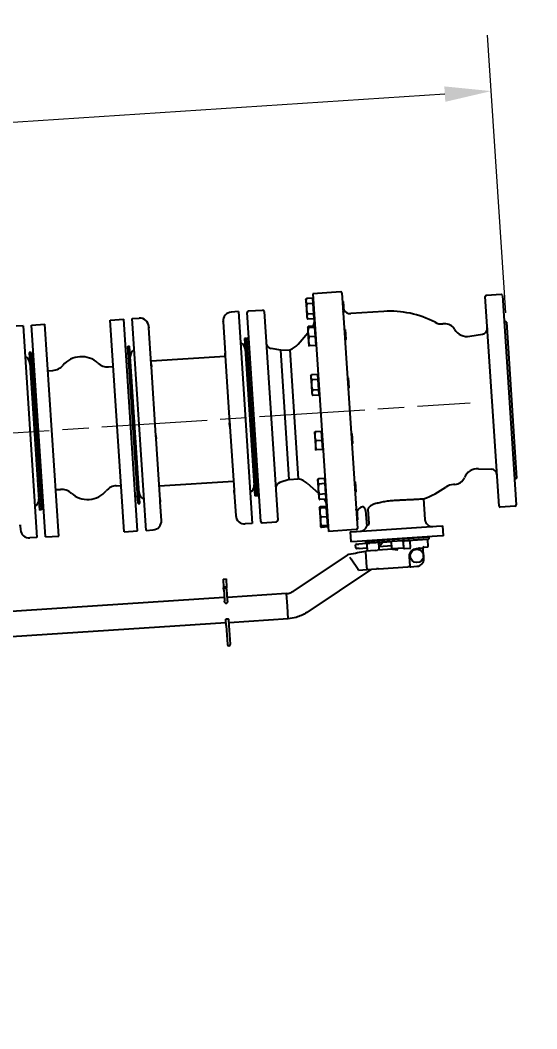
# Model space of a CAD drawing. Header units: millimetres. Extents: x 0 to 14850, y -38768 to 10500.
# Drawn here: x 6157 to 6851, y 245 to 1600 of the extents above; entities that cross this region are included whole.
import ezdxf

# ---------------------------------------------------------------- set-up
doc = ezdxf.new("R2010")
doc.units = ezdxf.units.MM
doc.header["$LTSCALE"] = 25
doc.linetypes.add('CHAIN', pattern=[0.3543, 0.2362, -0.0295, 0.0591, -0.0295])
for name, color, linetype, lineweight in [('Centerline', 7, 'Continuous', 18), ('Dimension', 7, 'Continuous', 18), ('Visible', 7, 'Continuous', 25)]:
    doc.layers.add(name, color=color, linetype=linetype, lineweight=lineweight)
doc.styles.add('Title', font='arial.ttf')
doc.dimstyles.new('Default - Method 2b', dxfattribs={"dimscale": 25, "dimtxt": 3, "dimasz": 2.5, "dimexe": 3, "dimexo": 0.5, "dimgap": 0.7, "dimtad": 0, "dimtoh": 1, "dimdec": 1, "dimrnd": 1e-08, "dimtxsty": 'Title', "dimcen": 0.09, "dimdle": 10, "dimclrd": 256, "dimclre": 256, "dimclrt": 7, "dimadec": 0, "dimazin": 2, "dimtfac": 0.833333, "dimtdec": 1, "dimtmove": 0, "dimatfit": 3, "dimfxl": 1, "dimtolj": 1, "dimlwd": -1, "dimlwe": -1, "dimarcsym": 0})

# ---------------------------------------------------------------- blocks, each defined once
blk = doc.blocks.new('*D49')
at = {"layer": 'Defpoints', "color": 0, "transparency": 16777216}
for p in [(4831.7, 7436.9), (822.5, 7008.3), (6810.5, 6798.7), (3823.4, -38768.2)]:
    blk.add_point(p, dxfattribs=at)
at = {"layer": 'Dimension', "transparency": 16777216}
for p, q in [((821.7, 7020.8), (795.3, 7423.8)), ((6811.3, 6811.2), (6851.4, 7423.8))]:
    blk.add_line(p, q, dxfattribs=at)
blk.add_arc((3823.4, -38768.2), 46216.1, 86.32687, 93.67315, dxfattribs=at)
for points in [[(863.2, 7342.6), (861.9, 7363.4), (800.2, 7349)], [(6784.8, 7363.4), (6783.5, 7342.6), (6846.5, 7349)]]:
    blk.add_solid(points, dxfattribs=at)
at = {"layer": 'Dimension', "color": 7, "transparency": 16777216, "insert": (3778.9, 7465.4), "char_height": 75, "attachment_point": 7, "style": 'Title'}
blk.add_mtext('\\A1;8°', dxfattribs=at)
blk = doc.blocks.new('*D55')
at = {"layer": 'Defpoints', "color": 0, "transparency": 16777216}
for p in [(6790.1, 1504.7), (6810.5, 1194.6), (5123.2, 894.4)]:
    blk.add_point(p, dxfattribs=at)
at = {"layer": 'Dimension', "transparency": 16777216}
for p, q in [((6809.6, 1207), (6785.2, 1579.6)), ((6727.8, 1500.6), (6035.7, 1455.3)), ((5122.4, 906.9), (5085.6, 1468.2)), ((5152.8, 1397.4), (5783.8, 1438.8))]:
    blk.add_line(p, q, dxfattribs=at)
for points in [[(6727.1, 1511), (6728.4, 1490.3), (6790.1, 1504.7)], [(5152.1, 1407.8), (5153.5, 1387), (5090.5, 1393.3)]]:
    blk.add_solid(points, dxfattribs=at)
at = {"layer": 'Dimension', "color": 7, "transparency": 16777216, "insert": (5801.3, 1408.7), "char_height": 75, "attachment_point": 7, "style": 'Title'}
blk.add_mtext('\\A1;1703', dxfattribs=at)

msp = doc.modelspace()

# ---------------------------------------------------------------- linework, layer by layer
at = {"layer": 'Centerline', "linetype": 'CHAIN', "ltscale": 23.990969}
msp.add_line((5418.57, 998.08), (6761.96, 1086.15), dxfattribs=at)
at = {"layer": 'Visible'}
for p, q in [((6587.84, 1235.08), (6550.42, 1232.62)), ((6589.43, 1233.68), (6610.17, 917.36)), ((6540.96, 1224.05), (6541.91, 1225.97)), ((6540.96, 1224.05), (6541.07, 1222.44)), ((6541.07, 1222.44), (6541.75, 1212.07)), ((6550.02, 1226.5), (6541.91, 1225.97)), ((6550.47, 1219.59), (6542.36, 1219.05)), ((6550.02, 1226.5), (6550.47, 1219.59)), ((6550.21, 1223.65), (6551, 1223.7)), ((6550.42, 1232.62), (6571.35, 913.31)), ((6550.47, 1219.59), (6551.38, 1205.76)), ((6591.2, 1222.1), (6590.13, 1223.03)), ((6591.2, 1222.1), (6592.08, 1208.58)), ((6800.61, 947.38), (6782.17, 1228.77)), ((6803.52, 1231.68), (6783.57, 1230.37)), ((6805.12, 1230.28), (6823.57, 948.88)), ((6450.28, 1208.52), (6440.8, 1207.9)), ((6450.28, 1208.52), (6468.92, 924.13)), ((6480.27, 926.88), (6461.89, 1207.28)), ((6463.75, 1209.4), (6482.71, 1210.65)), ((6484.84, 1208.78), (6503.22, 928.38)), ((6541.75, 1212.07), (6542.43, 1201.7)), ((6551.38, 1205.76), (6543.27, 1205.23)), ((6551.38, 1205.76), (6551.83, 1198.85)), ((6592.08, 1208.58), (6591.39, 1207.79)), ((6645.68, 1208.8), (6601.28, 1205.89)), ((6278.15, 1197.24), (6296.11, 1198.41)), ((6296.79, 912.85), (6278.15, 1197.24)), ((6314.76, 914.02), (6296.11, 1198.41)), ((6307.59, 1199.17), (6317.07, 1199.79)), ((6326.23, 914.78), (6307.59, 1199.17)), ((6429.61, 1195.14), (6429.62, 1195.01)), ((6429.64, 1194.71), (6429.62, 1195.01)), ((6429.64, 1194.71), (6432.39, 1152.84)), ((6542.43, 1201.7), (6542.53, 1200.1)), ((6542.53, 1200.1), (6543.72, 1198.31)), ((6551.83, 1198.85), (6543.72, 1198.31)), ((6551.65, 1201.7), (6552.44, 1201.75)), ((6727.11, 1192.09), (6725.16, 1191.97)), ((6810.47, 1194.55), (6807.36, 1196.08)), ((6810.47, 1194.55), (6824.2, 985)), ((6160.9, 1189.55), (6151.42, 1188.93)), ((6160.9, 1189.55), (6179.55, 905.16)), ((6172.38, 1190.3), (6190.34, 1191.48)), ((6191.02, 905.91), (6172.38, 1190.3)), ((6208.98, 907.09), (6190.34, 1191.48)), ((6329.89, 1187.6), (6329.83, 1188.6)), ((6329.89, 1187.6), (6329.94, 1186.91)), ((6333.12, 1138.34), (6329.94, 1186.91)), ((6530.56, 1164.75), (6543.85, 1179.92)), ((6543.42, 1186.6), (6544.36, 1188.52)), ((6543.42, 1186.6), (6543.81, 1180.61)), ((6543.81, 1180.61), (6544.59, 1168.64)), ((6550.75, 1188.94), (6544.36, 1188.52)), ((6552.6, 1187.2), (6544.48, 1186.67)), ((6552.6, 1187.2), (6553.38, 1175.22)), ((6552.66, 1186.2), (6553.46, 1186.25)), ((6593.65, 1184.65), (6592.59, 1185.58)), ((6593.65, 1184.65), (6594.54, 1171.13)), ((6461.15, 1172.66), (6458.66, 1172.49)), ((6458.66, 1172.49), (6472.52, 960.95)), ((6461.15, 1172.66), (6475.02, 961.11)), ((6461.22, 1171.66), (6464.1, 1173.58)), ((6544.59, 1168.64), (6544.99, 1162.65)), ((6553.38, 1175.22), (6545.27, 1174.69)), ((6553.38, 1175.22), (6554.17, 1163.25)), ((6594.54, 1171.13), (6593.61, 1170.08)), ((6761.45, 1175.41), (6778.28, 1178.26)), ((6171.77, 1153.69), (6169.28, 1153.52)), ((6169.28, 1153.52), (6183.15, 941.98)), ((6171.77, 1153.69), (6185.64, 942.14)), ((6299.15, 1152.01), (6302.15, 1152.21)), ((6301.49, 1162.19), (6303.99, 1162.35)), ((6315.36, 950.64), (6301.49, 1162.19)), ((6317.86, 950.81), (6303.99, 1162.35)), ((6432.62, 1149.24), (6432.39, 1152.84)), ((6507.3, 1156.64), (6494.17, 1159.02)), ((6507.3, 1156.64), (6519.4, 1157.43)), ((6518.68, 983.01), (6507.3, 1156.64)), ((6519.4, 1157.43), (6530.78, 983.81)), ((6554.17, 1163.25), (6546.05, 1162.72)), ((6554.1, 1164.25), (6554.9, 1164.3)), ((6172.43, 1143.71), (6175.42, 1143.9)), ((6332.86, 1142.35), (6432.64, 1148.89)), ((6333.12, 1138.34), (6333.37, 1134.5)), ((6432.62, 1149.24), (6438.53, 1059.16)), ((6194.43, 1129.11), (6200.91, 1129.54)), ((6275.75, 1134.45), (6282.24, 1134.87)), ((6339.42, 1042.24), (6333.37, 1134.5)), ((6547.67, 1121.73), (6548.62, 1123.66)), ((6547.67, 1121.73), (6547.77, 1120.13)), ((6547.77, 1120.13), (6548.45, 1109.76)), ((6556.73, 1124.19), (6548.62, 1123.66)), ((6557.18, 1117.28), (6549.07, 1116.74)), ((6556.73, 1124.19), (6557.18, 1117.28)), ((6556.91, 1121.34), (6557.71, 1121.39)), ((6557.18, 1117.28), (6558.09, 1103.45)), ((6597.9, 1119.79), (6596.84, 1120.72)), ((6597.9, 1119.79), (6598.79, 1106.27)), ((6548.45, 1109.76), (6549.13, 1099.39)), ((6549.13, 1099.39), (6549.24, 1097.79)), ((6549.24, 1097.79), (6550.43, 1096)), ((6558.09, 1103.45), (6549.97, 1102.92)), ((6558.09, 1103.45), (6558.54, 1096.53)), ((6558.35, 1099.39), (6559.15, 1099.44)), ((6598.79, 1106.27), (6597.86, 1105.21)), ((6558.54, 1096.53), (6550.43, 1096)), ((6438.84, 1054.37), (6438.53, 1059.16)), ((6438.84, 1054.37), (6444.45, 968.86)), ((6552.58, 1046.84), (6552.97, 1040.85)), ((6561.76, 1047.44), (6553.65, 1046.91)), ((6561.76, 1047.44), (6562.54, 1035.46)), ((6561.82, 1046.44), (6562.62, 1046.49)), ((6602.81, 1044.89), (6601.75, 1045.82)), ((6602.81, 1044.89), (6603.7, 1031.38)), ((6339.42, 1042.24), (6339.73, 1037.49)), ((6345.1, 955.6), (6339.73, 1037.49)), ((6552.97, 1040.85), (6553.75, 1028.88)), ((6562.54, 1035.46), (6554.43, 1034.93)), ((6562.54, 1035.46), (6563.33, 1023.49)), ((6603.7, 1031.38), (6602.77, 1030.31)), ((6553.75, 1028.88), (6554.15, 1022.89)), ((6563.33, 1023.49), (6555.22, 1022.96)), ((6563.26, 1024.49), (6564.06, 1024.54)), ((6773.1, 997.58), (6790.17, 996.95)), ((6343.87, 974.41), (6443.65, 980.95)), ((6518.68, 983.01), (6505.98, 978.94)), ((6518.68, 983.01), (6530.78, 983.81)), ((6542.8, 978), (6557.96, 964.71)), ((6556.83, 981.97), (6557.78, 983.9)), ((6556.83, 981.97), (6556.93, 980.37)), ((6556.93, 980.37), (6557.61, 970)), ((6565.89, 984.43), (6557.78, 983.9)), ((6566.34, 977.52), (6558.23, 976.98)), ((6565.89, 984.43), (6566.34, 977.52)), ((6566.07, 981.58), (6566.87, 981.63)), ((6566.34, 977.52), (6567.25, 963.69)), ((6607.06, 980.03), (6606.01, 980.96)), ((6607.06, 980.03), (6607.95, 966.51)), ((6741.24, 976.56), (6739.29, 976.43)), ((6824.2, 985), (6821.32, 983.08)), ((6204.89, 969.46), (6211.38, 969.88)), ((6286.22, 974.79), (6292.71, 975.21)), ((6444.65, 965.68), (6444.45, 968.86)), ((6444.65, 965.68), (6446.69, 934.7)), ((6474.95, 962.11), (6478.06, 960.57)), ((6557.61, 970), (6558.29, 959.63)), ((6567.25, 963.69), (6559.14, 963.16)), ((6567.25, 963.69), (6567.7, 956.78)), ((6607.95, 966.51), (6607.02, 965.45)), ((6184.99, 952.12), (6187.98, 952.31)), ((6311.71, 960.43), (6314.71, 960.62)), ((6315.36, 950.64), (6317.86, 950.81)), ((6345.1, 955.6), (6345.29, 952.72)), ((6346.9, 928.16), (6345.29, 952.72)), ((6475.02, 961.11), (6472.52, 960.95)), ((6558.29, 959.63), (6558.4, 958.03)), ((6558.4, 958.03), (6559.59, 956.24)), ((6567.7, 956.78), (6559.59, 956.24)), ((6567.51, 959.63), (6568.31, 959.68)), ((6699.26, 957.15), (6701.08, 929.33)), ((6185.64, 942.14), (6183.15, 941.98)), ((6559.28, 944.53), (6560.23, 946.45)), ((6559.28, 944.53), (6559.68, 938.54)), ((6559.68, 938.54), (6560.46, 926.57)), ((6568.34, 946.98), (6560.23, 946.45)), ((6568.46, 945.13), (6560.35, 944.6)), ((6568.34, 946.98), (6568.46, 945.13)), ((6568.46, 945.13), (6569.25, 933.15)), ((6568.53, 944.13), (6569.33, 944.18)), ((6609.52, 942.58), (6608.73, 943.28)), ((6609.52, 942.58), (6610.41, 929.06)), ((6621.36, 941.64), (6622.75, 920.39)), ((6624.32, 942.71), (6625.52, 924.38)), ((6822.17, 947.29), (6802.21, 945.98)), ((6156.97, 920.93), (6156.87, 922.36)), ((6468.92, 924.13), (6459.45, 923.51)), ((6482.4, 925.01), (6501.36, 926.26)), ((6560.46, 926.57), (6560.85, 920.58)), ((6569.25, 933.15), (6561.14, 932.62)), ((6570.03, 921.18), (6561.92, 920.65)), ((6569.25, 933.15), (6570.03, 921.18)), ((6569.97, 922.18), (6570.77, 922.23)), ((6570.03, 921.18), (6570.16, 919.33)), ((6610.41, 929.06), (6609.47, 928)), ((6156.97, 920.93), (6157.31, 915.73)), ((6296.79, 912.85), (6314.76, 914.02)), ((6326.23, 914.78), (6335.71, 915.4)), ((6560.85, 920.58), (6562.04, 918.8)), ((6570.16, 919.33), (6562.04, 918.8)), ((6608.77, 915.76), (6571.35, 913.31)), ((6600.45, 912.71), (6609.24, 913.29)), ((6600.45, 912.71), (6601.34, 899.24)), ((6609.24, 913.29), (6716.4, 920.31)), ((6716.4, 920.31), (6725.19, 920.89)), ((6726.07, 907.42), (6725.19, 920.89)), ((6179.55, 905.16), (6170.07, 904.54)), ((6191.02, 905.91), (6208.98, 907.09)), ((6610.12, 899.82), (6601.34, 899.24)), ((6608.18, 891.17), (6607.92, 895.16)), ((6608.86, 896.22), (6612.07, 896.44)), ((6717.28, 906.84), (6610.12, 899.82)), ((6622.12, 897.09), (6612.07, 896.44)), ((6706.15, 905.57), (6621.33, 900.01)), ((6623.29, 900.68), (6621.33, 900.01)), ((6621.33, 900.01), (6621.49, 897.55)), ((6706.31, 903.11), (6621.49, 897.55)), ((6624.17, 897.23), (6622.12, 897.09)), ((6623.82, 887.18), (6623.24, 896.17)), ((6624.17, 897.23), (6627.16, 897.43)), ((6634.99, 897.94), (6627.16, 897.43)), ((6639.98, 898.27), (6634.99, 897.94)), ((6639.31, 893.21), (6639.05, 897.2)), ((6639.31, 893.21), (6643.97, 898.53)), ((6639.31, 893.21), (6656.28, 894.32)), ((6639.98, 898.27), (6643.97, 898.53)), ((6655.95, 899.31), (6643.97, 898.53)), ((6646.94, 899.22), (6646.97, 898.72)), ((6656.5, 890.83), (6655.92, 899.81)), ((6672.47, 891.88), (6671.88, 900.86)), ((6673.01, 900.43), (6671.91, 900.36)), ((6672.6, 891.38), (6672.08, 899.37)), ((6680, 900.89), (6673.01, 900.43)), ((6684.52, 901.19), (6680, 900.89)), ((6680.86, 901.45), (6680.9, 900.95)), ((6681.59, 891.97), (6681.06, 899.96)), ((6697.86, 902.06), (6684.52, 901.19)), ((6703.7, 902.44), (6697.86, 902.06)), ((6704.12, 905.98), (6706.15, 905.57)), ((6705.28, 893.53), (6704.76, 901.51)), ((6706.15, 905.57), (6706.31, 903.11)), ((6726.07, 907.42), (6717.28, 906.84)), ((6596.34, 881.54), (6523.28, 832.72)), ((6612.46, 890.45), (6609.25, 890.24)), ((6612.46, 890.45), (6622.51, 891.11)), ((6634.07, 887.86), (6621.68, 887.04)), ((6621.74, 886.16), (6621.68, 887.04)), ((6621.74, 886.05), (6621.74, 886.16)), ((6623.11, 865.14), (6621.74, 886.05)), ((6622.51, 891.11), (6623.56, 891.18)), ((6634.07, 887.86), (6637.15, 888.06)), ((6657.6, 889.4), (6637.15, 888.06)), ((6639.64, 888.22), (6639.31, 893.21)), ((6671.54, 890.81), (6657.57, 889.9)), ((6672.67, 890.39), (6673.67, 890.45)), ((6673.67, 890.45), (6680.65, 890.91)), ((6680.65, 890.91), (6681.9, 890.99)), ((6685.86, 890.25), (6685.88, 890.25)), ((6689.6, 890.49), (6692.35, 890.67)), ((6698.59, 890.89), (6698.56, 891.35)), ((6698.64, 890.09), (6698.59, 890.89)), ((6699.23, 881.1), (6698.64, 890.09)), ((6699.49, 877.11), (6699.23, 881.1)), ((6699.51, 892.15), (6704.35, 892.46)), ((6601.35, 876.96), (6600.3, 878.55)), ((6601.95, 876.07), (6601.35, 876.96)), ((6611.29, 862.1), (6601.95, 876.07)), ((6681.12, 866.89), (6680.27, 879.86)), ((6629, 862.47), (6542.17, 804.45)), ((6611.79, 861.34), (6611.29, 862.1)), ((6611.79, 861.34), (6623.31, 862.1)), ((6623.25, 863.1), (6623.11, 865.14)), ((6623.31, 862.11), (6623.25, 863.1)), ((6623.31, 862.1), (6635.71, 862.91)), ((6638.78, 863.11), (6635.71, 862.91)), ((6638.78, 863.11), (6677.92, 865.68)), ((6681.19, 865.89), (6677.92, 865.68)), ((6681.19, 865.89), (6681.12, 866.89)), ((6681.19, 865.89), (6682.19, 865.96)), ((6682.19, 865.96), (6690.17, 866.48)), ((6429.74, 849.29), (6433.73, 849.55)), ((6429.74, 849.29), (6430.5, 837.7)), ((6433.73, 849.55), (6434.49, 837.96)), ((6430.7, 834.64), (6430.5, 837.7)), ((6430.7, 834.64), (6431.04, 829.48)), ((6431.04, 829.48), (6431.67, 819.75)), ((6434.69, 834.9), (6434.49, 837.96)), ((6435.03, 829.74), (6434.69, 834.9)), ((6435.66, 820.02), (6435.03, 829.74)), ((6515.18, 829.96), (6435.6, 824.74)), ((6516.3, 812.99), (6515.18, 829.96)), ((6431.11, 824.44), (5929.44, 791.56)), ((6517.41, 796.03), (6516.3, 812.99)), ((6433.34, 790.52), (5931.67, 757.63)), ((6433.83, 786.85), (6433.32, 794.64)), ((6433.83, 786.85), (6435.49, 761.48)), ((6437.82, 787.11), (6437.31, 794.9)), ((6439.48, 761.74), (6437.82, 787.11)), ((6517.41, 796.03), (6437.83, 790.81))]:
    msp.add_line(p, q, dxfattribs=at)
msp.add_circle((6690.25, 880.52), 9, dxfattribs=at)
for centre, radius, start, end in [((6587.94, 1233.58), 1.5, 3.75061, 93.75061), ((6783.66, 1228.87), 1.5, 93.75061, 183.75061), ((6803.62, 1230.18), 1.5, 3.75061, 93.75061), ((6441.59, 1195.93), 12, 93.75061, 183.75061), ((6463.88, 1207.41), 2, 93.75061, 183.75061), ((6482.84, 1208.65), 2, 3.75061, 93.75061), ((6600.62, 1215.87), 10, 209.59254, 273.75061), ((6654.19, 1079.08), 130, 62.3267, 93.75061), ((6317.85, 1187.81), 12, 3.75061, 93.75061), ((6532.68, 1197.51), 20, 328.34008, 3.75061), ((6723.85, 1211.92), 20, 242.3267, 273.75061), ((6728.09, 1177.13), 15, 30.9535, 93.75061), ((6758.11, 1195.13), 20, 210.9535, 279.61918), ((6776.94, 1186.15), 8, 279.61918, 3.75061), ((6448.66, 1156.8), 11, 3.75061, 66.71492), ((6495.6, 1166.89), 8, 183.75061, 259.71437), ((6315.95, 1148.1), 11, 120.7863, 183.75061), ((6511.76, 1181.24), 25, 287.78685, 318.75061), ((6159.28, 1137.83), 11, 3.75061, 66.71492), ((6239.43, 1115.28), 32.75, 47.53796, 139.96326), ((6274.5, 1153.6), 19.2, 227.53796, 273.75061), ((6199.66, 1148.7), 19.2, 273.75061, 319.96326), ((6772.37, 977.6), 20, 87.88204, 156.54772), ((6789.87, 988.96), 8, 3.75061, 87.88204), ((6460.57, 975.19), 11, 300.7863, 3.75061), ((6508.42, 971.32), 8, 107.78685, 183.75061), ((6526.32, 959.21), 25, 48.75061, 79.71437), ((6740.6, 956.47), 20, 93.75061, 125.17452), ((6740.26, 991.52), 15, 273.75061, 336.54772), ((6212.64, 950.72), 19.2, 47.53796, 93.75061), ((6247.7, 989.04), 32.75, 227.53796, 319.96326), ((6287.48, 955.63), 19.2, 93.75061, 139.96326), ((6327.85, 966.49), 11, 183.75061, 246.71492), ((6654.19, 1079.08), 130, 290.28647, 305.17452), ((6171.19, 956.22), 11, 300.7863, 3.75061), ((6549.18, 945.81), 20, 3.75061, 32.86867), ((6822.07, 948.78), 1.5, 273.75061, 3.75061), ((6458.66, 935.48), 12, 183.75061, 273.75061), ((6618.94, 936.47), 10, 101.33773, 157.90868), ((6802.11, 947.48), 1.5, 183.75061, 273.75061), ((6334.93, 927.37), 12, 273.75061, 3.75061), ((6482.26, 927.01), 2, 183.75061, 273.75061), ((6501.22, 928.25), 2, 273.75061, 3.75061), ((6711.06, 929.98), 10, 183.75061, 273.75061), ((6169.28, 916.51), 12, 183.75061, 273.75061), ((6608.67, 917.26), 1.5, 273.75061, 3.75061), ((6613.27, 923.57), 10, 273.75061, 341.41897), ((6608.92, 895.23), 1, 93.75061, 183.75061), ((6624.23, 896.23), 1, 93.75061, 183.75061), ((6640.05, 897.27), 1, 93.75061, 183.75061), ((6673.08, 899.43), 1, 93.75061, 183.75061), ((6680.07, 899.89), 1, 3.75061, 93.75061), ((6703.76, 901.44), 1, 3.75061, 93.75061), ((6609.18, 891.24), 1, 183.75061, 273.75061), ((6657.5, 890.9), 1, 183.75061, 273.75061), ((6671.47, 891.81), 1, 273.75061, 3.75061), ((6673.6, 891.45), 1, 183.75061, 273.75061), ((6680.59, 891.91), 1, 273.75061, 3.75061), ((6699.58, 891.15), 1, 93.75061, 183.75061), ((6704.28, 893.46), 1, 273.75061, 3.75061), ((6689.52, 876.46), 10, 273.75061, 3.75061), ((6437.49, 761.61), 2, 183.75061, 3.75061)]:
    msp.add_arc(centre, radius, start, end, dxfattribs=at)
msp.add_ellipse((6432.49, 837.83), major_axis=(2, 0.13), ratio=0.5783822, dxfattribs=at)
for points, weights in [([(6541.91, 1225.97), (6540.96, 1224.05), (6541.07, 1222.44)], [1, 1.0379548493, 1]), ([(6541.07, 1222.44), (6541.17, 1220.84), (6542.36, 1219.05)], [1, 1.0379548493, 1]), ([(6542.36, 1219.05), (6541.54, 1215.28), (6541.75, 1212.07)], [1, 1.0379548493, 1]), ([(6541.75, 1212.07), (6541.96, 1208.86), (6543.27, 1205.23)], [1, 1.0379548493, 1]), ([(6543.27, 1205.23), (6542.32, 1203.3), (6542.43, 1201.7)], [1, 1.0379548493, 1]), ([(6542.43, 1201.7), (6542.53, 1200.1), (6543.72, 1198.31)], [1, 1.0379548493, 1]), ([(6543.42, 1186.6), (6543.42, 1186.6), (6544.48, 1186.67)], [1, 1.0379548493, 1]), ([(6544.36, 1188.52), (6543.86, 1187.51), (6543.66, 1186.61)], [1, 1.01965956375, 1.01895290532]), ([(6544.48, 1186.67), (6543.63, 1183.39), (6543.81, 1180.61)], [1, 1.0379548493, 1]), ([(6543.81, 1180.61), (6543.99, 1177.83), (6545.27, 1174.69)], [1, 1.0379548493, 1]), ([(6545.27, 1174.69), (6544.41, 1171.41), (6544.59, 1168.64)], [1, 1.0379548493, 1]), ([(6544.59, 1168.64), (6544.77, 1165.86), (6546.05, 1162.72)], [1, 1.0379548493, 1]), ([(6546.05, 1162.72), (6544.99, 1162.65), (6544.99, 1162.65)], [1, 1.0379548493, 1]), ([(6548.62, 1123.66), (6547.67, 1121.73), (6547.77, 1120.13)], [1, 1.0379548493, 1]), ([(6547.77, 1120.13), (6547.88, 1118.53), (6549.07, 1116.74)], [1, 1.0379548493, 1]), ([(6549.07, 1116.74), (6548.24, 1112.97), (6548.45, 1109.76)], [1, 1.0379548493, 1]), ([(6548.45, 1109.76), (6548.66, 1106.55), (6549.97, 1102.92)], [1, 1.0379548493, 1]), ([(6549.97, 1102.92), (6549.03, 1100.99), (6549.13, 1099.39)], [1, 1.0379548493, 1]), ([(6549.13, 1099.39), (6549.24, 1097.79), (6550.43, 1096)], [1, 1.0379548493, 1]), ([(6552.58, 1046.84), (6552.58, 1046.84), (6553.65, 1046.91)], [1, 1.0379548493, 1]), ([(6553.65, 1046.91), (6552.79, 1043.63), (6552.97, 1040.85)], [1, 1.0379548493, 1]), ([(6552.97, 1040.85), (6553.15, 1038.07), (6554.43, 1034.93)], [1, 1.0379548493, 1]), ([(6554.43, 1034.93), (6553.57, 1031.65), (6553.75, 1028.88)], [1, 1.0379548493, 1]), ([(6553.75, 1028.88), (6553.94, 1026.1), (6555.22, 1022.96)], [1, 1.0379548493, 1]), ([(6555.22, 1022.96), (6554.15, 1022.89), (6554.15, 1022.89)], [1, 1.0379548493, 1]), ([(6557.78, 983.9), (6556.83, 981.97), (6556.93, 980.37)], [1, 1.0379548493, 1]), ([(6556.93, 980.37), (6557.04, 978.77), (6558.23, 976.98)], [1, 1.0379548493, 1]), ([(6558.23, 976.98), (6557.4, 973.21), (6557.61, 970)], [1, 1.0379548493, 1]), ([(6557.61, 970), (6557.82, 966.79), (6559.14, 963.16)], [1, 1.0379548493, 1]), ([(6559.14, 963.16), (6558.19, 961.23), (6558.29, 959.63)], [1, 1.0379548493, 1]), ([(6558.29, 959.63), (6558.4, 958.03), (6559.59, 956.24)], [1, 1.0379548493, 1]), ([(6559.28, 944.53), (6559.28, 944.53), (6560.35, 944.6)], [1, 1.0379548493, 1]), ([(6560.23, 946.45), (6559.73, 945.44), (6559.53, 944.54)], [1, 1.01965956375, 1.01895290532]), ([(6560.35, 944.6), (6559.49, 941.32), (6559.68, 938.54)], [1, 1.0379548493, 1]), ([(6559.68, 938.54), (6559.86, 935.76), (6561.14, 932.62)], [1, 1.0379548493, 1]), ([(6561.14, 932.62), (6560.28, 929.34), (6560.46, 926.57)], [1, 1.0379548493, 1]), ([(6560.46, 926.57), (6560.64, 923.79), (6561.92, 920.65)], [1, 1.0379548493, 1]), ([(6561.92, 920.65), (6560.85, 920.58), (6560.85, 920.58)], [1, 1.0379548493, 1]), ([(6561.1, 920.59), (6561.42, 919.74), (6562.04, 918.8)], [1.01895290532, 1.01965956375, 1])]:
    msp.add_rational_spline(points, weights, degree=2, dxfattribs=at)
for points, knots in [([(6591.39, 1207.79), (6591.38, 1207.79), (6591.38, 1207.78), (6591.33, 1207.76), (6591.27, 1207.83), (6591.15, 1208.18), (6591.09, 1208.46), (6591.06, 1208.83)], [2.23171863, 2.23171863, 2.23171863, 2.23171863, 2.25494292, 2.25494292, 2.4488197, 2.4488197, 2.6508871, 2.6508871, 2.6508871, 2.6508871]), ([(6429.62, 1195.01), (6429.62, 1195.03), (6429.62, 1195.05), (6429.61, 1195.25), (6429.61, 1195.15), (6429.64, 1194.76), (6429.64, 1194.74), (6429.64, 1194.71)], [-3.22529875, -3.22529875, -3.22529875, -3.22529875, -3.17709695, -3.17709695, -2.68834505, -2.68834505, -2.65935601, -2.65935601, -2.65935601, -2.65935601]), ([(6329.94, 1186.91), (6329.93, 1187.03), (6329.92, 1187.13), (6329.9, 1187.47), (6329.89, 1187.61), (6329.89, 1187.64), (6329.89, 1187.63), (6329.89, 1187.6)], [-2.19527918, -2.19527918, -2.19527918, -2.19527918, -2.09934923, -2.09934923, -1.8229843, -1.8229843, -1.70977025, -1.70977025, -1.70977025, -1.70977025]), ([(6432.39, 1152.84), (6432.4, 1152.65), (6432.41, 1152.45), (6432.47, 1151.65), (6432.51, 1150.96), (6432.58, 1149.89), (6432.6, 1149.57), (6432.62, 1149.24)], [-2.19527918, -2.19527918, -2.19527918, -2.19527918, -2.09934923, -2.09934923, -1.8229843, -1.8229843, -1.70977025, -1.70977025, -1.70977025, -1.70977025]), ([(6333.37, 1134.5), (6333.35, 1134.79), (6333.34, 1135.08), (6333.26, 1136.16), (6333.21, 1136.9), (6333.15, 1137.84), (6333.14, 1138.1), (6333.12, 1138.34)], [-2.19527918, -2.19527918, -2.19527918, -2.19527918, -2.09934923, -2.09934923, -1.8229843, -1.8229843, -1.70977025, -1.70977025, -1.70977025, -1.70977025]), ([(6438.53, 1059.16), (6438.55, 1058.85), (6438.57, 1058.53), (6438.65, 1057.29), (6438.71, 1056.37), (6438.79, 1055.1), (6438.82, 1054.73), (6438.84, 1054.37)], [-2.19527918, -2.19527918, -2.19527918, -2.19527918, -2.09934923, -2.09934923, -1.8229843, -1.8229843, -1.70977025, -1.70977025, -1.70977025, -1.70977025]), ([(6339.73, 1037.49), (6339.71, 1037.79), (6339.69, 1038.09), (6339.61, 1039.28), (6339.55, 1040.2), (6339.47, 1041.49), (6339.45, 1041.87), (6339.42, 1042.24)], [-2.19527918, -2.19527918, -2.19527918, -2.19527918, -2.09934923, -2.09934923, -1.8229843, -1.8229843, -1.70977025, -1.70977025, -1.70977025, -1.70977025]), ([(6444.45, 968.86), (6444.46, 968.6), (6444.48, 968.35), (6444.54, 967.41), (6444.58, 966.79), (6444.63, 966.06), (6444.64, 965.86), (6444.65, 965.68)], [-2.19527918, -2.19527918, -2.19527918, -2.19527918, -2.09934923, -2.09934923, -1.8229843, -1.8229843, -1.70977025, -1.70977025, -1.70977025, -1.70977025]), ([(6345.29, 952.72), (6345.28, 952.85), (6345.27, 952.99), (6345.23, 953.59), (6345.19, 954.14), (6345.14, 955.04), (6345.12, 955.31), (6345.1, 955.6)], [-2.19527918, -2.19527918, -2.19527918, -2.19527918, -2.09934923, -2.09934923, -1.8229843, -1.8229843, -1.70977025, -1.70977025, -1.70977025, -1.70977025]), ([(6636.62, 951.37), (6634.64, 950.86), (6632.85, 950.21), (6631.26, 949.45), (6630.81, 949.24), (6630.38, 949.02), (6629.97, 948.79), (6629.67, 948.62), (6629.4, 948.46), (6629.13, 948.3), (6628.3, 947.79), (6627.61, 947.28), (6627.05, 946.81), (6626.87, 946.67), (6626.71, 946.53), (6626.55, 946.39), (6626.28, 946.14), (6626.05, 945.91), (6625.84, 945.69), (6625.31, 945.12), (6624.93, 944.58), (6624.68, 944.1), (6624.67, 944.08), (6624.66, 944.05), (6624.65, 944.03), (6624.55, 943.83), (6624.45, 943.6), (6624.39, 943.36), (6624.37, 943.26), (6624.34, 943.15), (6624.33, 943.03), (6624.32, 942.97), (6624.32, 942.92), (6624.32, 942.86), (6624.32, 942.81), (6624.32, 942.76), (6624.32, 942.71)], [0, 0, 0, 0, 0.7708766, 0.7708766, 0.7708766, 0.9887593, 0.9887593, 0.9887593, 1.1419573, 1.1419573, 1.1419573, 1.6269223, 1.6269223, 1.6269223, 1.7784456, 1.7784456, 1.7784456, 2.0468111, 2.0468111, 2.0468111, 2.7472678, 2.7472678, 2.7472678, 2.7768126, 2.7768126, 2.7768126, 3.069755, 3.069755, 3.069755, 3.1958455, 3.1958455, 3.1958455, 3.2487989, 3.2487989, 3.2487989, 3.2973143, 3.2973143, 3.2973143, 3.2973143]), ([(6636.62, 951.37), (6637.29, 951.54), (6637.98, 951.71), (6640.78, 952.39), (6643.05, 952.88), (6647.8, 953.77), (6650.29, 954.17), (6655.31, 954.8), (6657.84, 955.04), (6660.3, 955.2), (6660.96, 955.25), (6661.63, 955.29), (6662.3, 955.32)], [-2.4690309, -2.4690309, -2.4690309, -2.4690309, -2.2187719, -2.2187719, -1.4791813, -1.4791813, -0.7395906, -0.7395906, 0, 0, 0, 0.1984808, 0.1984808, 0.1984808, 0.1984808]), ([(6662.3, 955.32), (6664.11, 955.41), (6665.96, 955.5), (6670.31, 955.71), (6672.81, 955.84), (6677.61, 956.08), (6679.91, 956.19), (6684.17, 956.4), (6686.12, 956.5), (6689.58, 956.67), (6691.2, 956.75), (6694.06, 956.89), (6695.3, 956.95), (6697.29, 957.05), (6698.04, 957.09), (6699.02, 957.13), (6699.26, 957.15), (6699.26, 957.15)], [0.1983852, 0.1983852, 0.1983852, 0.1983852, 0.7346392, 0.7346392, 1.4692785, 1.4692785, 2.2039177, 2.2039177, 2.938557, 2.938557, 3.673091, 3.673091, 4.407625, 4.407625, 5.142159, 5.142159, 5.876693, 5.876693, 5.876693, 5.876693]), ([(6608.54, 942.2), (6608.52, 942.58), (6608.54, 942.86), (6608.62, 943.23), (6608.68, 943.32), (6608.73, 943.28)], [1.44816762, 1.44816762, 1.44816762, 1.44816762, 1.6622591, 1.6622591, 1.88681946, 1.88681946, 1.88681946, 1.88681946]), ([(6616.97, 946.28), (6616.97, 946.28), (6616.97, 946.28), (6616.97, 946.28), (6616.98, 946.28), (6616.99, 946.29), (6617, 946.29), (6617.03, 946.31), (6617.07, 946.34), (6617.13, 946.37), (6617.16, 946.39), (6617.2, 946.41), (6617.24, 946.44), (6617.42, 946.55), (6617.69, 946.71), (6618.05, 946.89), (6618.11, 946.92), (6618.17, 946.95), (6618.24, 946.99), (6618.24, 946.99), (6618.24, 946.99), (6618.25, 946.99)], [1.1939119, 1.1939119, 1.1939119, 1.1939119, 1.2408379, 1.2408379, 1.2408379, 1.3759992, 1.3759992, 1.3759992, 1.6060905, 1.6060905, 1.6060905, 1.7391443, 1.7391443, 1.7391443, 2.2978034, 2.2978034, 2.2978034, 2.3906077, 2.3906077, 2.3906077, 2.3969942, 2.3969942, 2.3969942, 2.3969942]), ([(6621.36, 941.64), (6621.32, 942.16), (6621.2, 942.67), (6620.82, 943.64), (6620.54, 944.11), (6619.86, 944.93), (6619.45, 945.29), (6618.54, 945.85), (6618.04, 946.05), (6617.34, 946.22), (6617.16, 946.25), (6616.97, 946.28)], [0, 0, 0, 0, 0.15497111, 0.15497111, 0.3131711, 0.3131711, 0.47429181, 0.47429181, 0.63268632, 0.63268632, 0.68883347, 0.68883347, 0.68883347, 0.68883347]), ([(6156.87, 922.36), (6156.88, 922.2), (6156.89, 922.05), (6156.93, 921.52), (6156.95, 921.24), (6156.96, 921.01), (6156.96, 920.96), (6156.97, 920.93)], [-2.19527918, -2.19527918, -2.19527918, -2.19527918, -2.09934923, -2.09934923, -1.8229843, -1.8229843, -1.70977025, -1.70977025, -1.70977025, -1.70977025]), ([(6625.52, 924.38), (6625.53, 924.34), (6625.53, 924.3), (6625.53, 924.11), (6625.52, 923.96), (6625.47, 923.64), (6625.42, 923.46), (6625.26, 923.01), (6625.13, 922.76), (6624.71, 922.1), (6624.34, 921.7), (6623.62, 921.03), (6623.29, 920.77), (6622.85, 920.45), (6622.75, 920.39), (6622.75, 920.39)], [1.93222, 1.93222, 1.93222, 1.93222, 1.9558103, 1.9558103, 2.0478184, 2.0478184, 2.1775107, 2.1775107, 2.4296146, 2.4296146, 2.9930011, 2.9930011, 3.5599165, 3.5599165, 4.0522796, 4.0522796, 4.0522796, 4.0522796]), ([(6596.34, 881.54), (6597.05, 882.01), (6597.85, 882.38), (6598.87, 882.66), (6599.08, 882.71), (6599.28, 882.75)], [0, 0, 0, 0, 0.25630166, 0.25630166, 0.31936283, 0.31936283, 0.31936283, 0.31936283]), ([(6623.5, 892.07), (6623.5, 892.09), (6623.5, 892.11), (6623.5, 892.12), (6623.5, 892.14), (6623.5, 892.16), (6623.5, 892.17)], [-0.014311058, -0.014311058, -0.014311058, -0.014311058, -0.006933725, -0.006933725, -0.006933725, 0.000525795, 0.000525795, 0.000525795, 0.000525795]), ([(6657.6, 889.4), (6658.68, 889.47), (6659.88, 889.4), (6662.31, 889.17), (6663.53, 889.01), (6664.65, 888.86)], [-0.67667279, -0.67667279, -0.67667279, -0.67667279, -0.3383364, -0.3383364, 0, 0, 0, 0]), ([(6680.27, 879.86), (6680.18, 881.29), (6680.41, 882.82), (6681.23, 884.89), (6681.58, 885.55), (6682.39, 886.74), (6682.85, 887.28), (6683.85, 888.23), (6684.46, 888.7), (6685.35, 889.24), (6685.64, 889.4), (6685.93, 889.53)], [2.7705376, 2.7705376, 2.7705376, 2.7705376, 3.200607, 3.200607, 3.4156417, 3.4156417, 3.6306764, 3.6306764, 3.8623436, 3.8623436, 3.9734686, 3.9734686, 3.9734686, 3.9734686]), ([(6697.63, 890.24), (6696.92, 890.35), (6696.19, 890.46), (6694.38, 890.66), (6693.31, 890.74), (6692.35, 890.67)], [-1.70486799, -1.70486799, -1.70486799, -1.70486799, -1.50045954, -1.50045954, -1.19630796, -1.19630796, -1.19630796, -1.19630796]), ([(6698.59, 890.89), (6698.53, 890.86), (6698.47, 890.82), (6698.19, 890.62), (6698.01, 890.43), (6697.82, 890.29), (6697.77, 890.26), (6697.7, 890.24), (6697.67, 890.24), (6697.64, 890.24), (6697.64, 890.24), (6697.63, 890.24)], [1.03791582, 1.03791582, 1.03791582, 1.03791582, 1.06177478, 1.06177478, 1.16965079, 1.16965079, 1.20998835, 1.20998835, 1.23501266, 1.23501266, 1.23887704, 1.23887704, 1.23887704, 1.23887704]), ([(6699.45, 893.14), (6699.19, 892.85), (6698.88, 892.49), (6698.61, 891.9), (6698.54, 891.6), (6698.56, 891.35)], [0, 0, 0, 0, 0.11756282, 0.11756282, 0.19402605, 0.19402605, 0.19402605, 0.19402605]), ([(6515.18, 829.96), (6516.39, 830.06), (6517.59, 830.26), (6520.36, 831.06), (6521.89, 831.79), (6523.28, 832.72)], [0, 0, 0, 0, 0.36301357, 0.36301357, 0.86224741, 0.86224741, 0.86224741, 0.86224741]), ([(6431.37, 824.43), (6431.34, 824.43), (6431.31, 824.43), (6431.17, 824.44), (6431.11, 824.44), (6431.11, 824.44)], [0.91586313, 0.91586313, 0.91586313, 0.91586313, 0.933477, 0.933477, 1.01833806, 1.01833806, 1.01833806, 1.01833806]), ([(6435.66, 820.02), (6435.68, 819.75), (6435.67, 819.47), (6435.55, 818.6), (6435.35, 818.02), (6434.92, 817.31), (6434.73, 817.09), (6434.43, 816.87), (6434.33, 816.8), (6434.11, 816.72), (6433.99, 816.69), (6433.88, 816.68), (6433.76, 816.67), (6433.64, 816.69), (6433.39, 816.75), (6433.26, 816.81), (6432.95, 817.01), (6432.78, 817.16), (6432.4, 817.61), (6432.18, 817.97), (6431.82, 818.82), (6431.7, 819.29), (6431.67, 819.75)], [1.17690994, 1.17690994, 1.17690994, 1.17690994, 1.2482779, 1.2482779, 1.39578339, 1.39578339, 1.47901834, 1.47901834, 1.51718075, 1.51718075, 1.55197679, 1.55197679, 1.55197679, 1.58735861, 1.58735861, 1.63090418, 1.63090418, 1.70187575, 1.70187575, 1.82601966, 1.82601966, 1.96466187, 1.96466187, 1.96466187, 1.96466187]), ([(6435.6, 824.74), (6435.6, 824.74), (6435.55, 824.73), (6435.41, 824.7), (6435.39, 824.7), (6435.36, 824.69)], [1.6972301, 1.6972301, 1.6972301, 1.6972301, 1.78209116, 1.78209116, 1.79970503, 1.79970503, 1.79970503, 1.79970503]), ([(6542.17, 804.45), (6537.8, 801.53), (6532.88, 799.34), (6524.42, 797), (6520.92, 796.39), (6517.41, 796.03)], [0, 0, 0, 0, 1.5757151, 1.5757151, 2.6339001, 2.6339001, 2.6339001, 2.6339001]), ([(6433.32, 794.64), (6433.31, 794.8), (6433.35, 794.99), (6433.53, 795.35), (6433.67, 795.52), (6434.01, 795.8), (6434.23, 795.93), (6434.71, 796.11), (6434.97, 796.16), (6435.47, 796.2), (6435.74, 796.18), (6436.25, 796.06), (6436.48, 795.96), (6436.85, 795.73), (6437.01, 795.57), (6437.24, 795.24), (6437.3, 795.06), (6437.31, 794.9)], [0.30840535, 0.30840535, 0.30840535, 0.30840535, 0.38534901, 0.38534901, 0.46229267, 0.46229267, 0.537503, 0.537503, 0.61271333, 0.61271333, 0.68822527, 0.68822527, 0.76373721, 0.76373721, 0.84037926, 0.84037926, 0.91702131, 0.91702131, 0.91702131, 0.91702131]), ([(6433.34, 790.52), (6433.34, 790.52), (6433.39, 790.53), (6433.53, 790.55), (6433.56, 790.56), (6433.59, 790.56)], [1.6972301, 1.6972301, 1.6972301, 1.6972301, 1.78209116, 1.78209116, 1.79970503, 1.79970503, 1.79970503, 1.79970503]), ([(6437.58, 790.83), (6437.61, 790.83), (6437.63, 790.82), (6437.77, 790.82), (6437.83, 790.81), (6437.83, 790.81)], [0.91586313, 0.91586313, 0.91586313, 0.91586313, 0.933477, 0.933477, 1.01833806, 1.01833806, 1.01833806, 1.01833806])]:
    msp.add_open_spline(points, degree=3, knots=knots, dxfattribs=at)
for points in [[(6593.61, 1170.08), (6593.61, 1170.07), (6593.6, 1170.08), (6593.6, 1170.09)], [(6606, 980.95), (6606, 980.96), (6606, 980.96), (6606.01, 980.96)], [(6621.36, 941.64), (6621.36, 941.64), (6621.36, 941.64), (6621.36, 941.64)], [(6599.29, 882.75), (6606.75, 884.18), (6614.21, 885.61), (6621.68, 887.04)], [(6599.29, 882.75), (6599.29, 882.75), (6599.29, 882.75), (6599.29, 882.75)], [(6685.93, 889.53), (6687.04, 890.06), (6688.3, 890.41), (6689.6, 890.49)]]:
    msp.add_open_spline(points, degree=3, dxfattribs=at)

# ---------------------------------------------------------------- dimensions: what is measured, and where the dimension line sits
at = {"layer": 'Dimension'}
dim = msp.add_angular_dim_3p(base=(4831.73, 7436.95), center=(3823.37, -38768.17), p1=(6810.47, 6798.71), p2=(822.51, 7008.3), dimstyle='Default - Method 2b', override={"dimgap": 0.7, "dimtad": 3, "dimtih": 1, "dimadec": 0, "dimtol": 0, "dimlim": 0, "dimtp": 0, "dimtm": 0, "dimtdec": 0}, dxfattribs=at)
dim.commit()
dim.dimension.update_dxf_attribs({"geometry": '*D49', "text_midpoint": (3823.36, 7447.95), "dimtype": 165})
dim = msp.add_linear_dim(base=(6790.13, 1504.74), p1=(5123.17, 894.39), p2=(6810.47, 1194.55), angle=183.75061, dimstyle='Default - Method 2b', override={"dimgap": 0.7, "dimtih": 1, "dimdec": 0, "dimtol": 0, "dimlim": 0, "dimtp": 0, "dimtm": 0, "dimtdec": 1, "dimtofl": 0, "dimatfit": 1}, dxfattribs=at)
dim.commit()
dim.dimension.update_dxf_attribs({"geometry": '*D55', "text_midpoint": (5909.75, 1447.02), "dimtype": 160})

doc.saveas('drawing.dxf')
